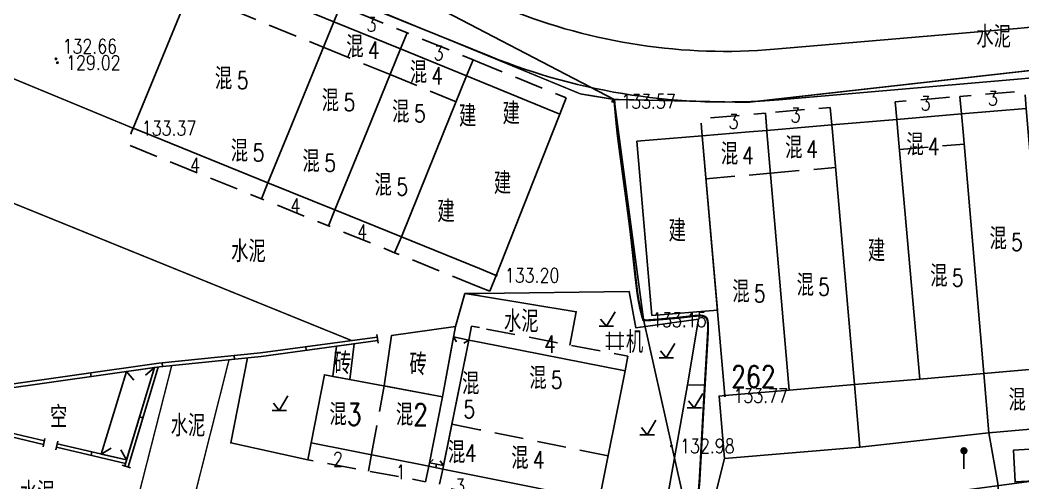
# Model space of a CAD drawing. Extents: x 529262 to 576451, y 2694391 to 2717535.
# Drawn here: x 566833.2 to 566902.6, y 2711478.3 to 2711510.3 of the extents above; entities that cross this region are included whole.
import ezdxf
from ezdxf.enums import TextEntityAlignment as Align
from ezdxf.xclip import XClip

# ---------------------------------------------------------------- set-up
doc = ezdxf.new("R2010")
doc.units = 0
doc.header["$XCLIPFRAME"] = 0
doc.linetypes.add('X3', pattern=[5, 4, -1])
doc.linetypes.add('X5', pattern=[3, 2, -1])
for name, color, linetype in [('DLDW', 8, 'Continuous'), ('DLSS', 4, 'Continuous'), ('DMTZ', 8, 'Continuous'), ('GCD', 8, 'Continuous'), ('JMD', 8, 'Continuous'), ('PP-COM', 7, 'Continuous'), ('RD-中线', 40, 'Continuous'), ('RD-红线', 7, 'Continuous'), ('ZBTZ', 8, 'Continuous'), ('ZJ', 7, 'Continuous'), ('污水管径标注_W10-', 202, 'Continuous')]:
    doc.layers.add(name, color=color, linetype=linetype)
doc.layers.add('SXSS', color=5, linetype='Continuous', lineweight=0)
doc.styles.add('HZ', font='rs.shx', dxfattribs={"width": 0.8, "bigfont": 'hztxt.shx'})
doc.linetypes.add('10422', pattern='A,0.75,[150,AAA.SHX,S=0.5,R=0,X=0,Y=0.5],1.5,[177,AAA.SHX,S=1,R=0,X=0,Y=0.4],0.75', length=3)
doc.linetypes.add('1161', pattern='A,0,[149,AAA.SHX,S=0.15,R=0,X=0,Y=0],-1.6', length=1.6)
doc.linetypes.add('445', pattern='A,8,-0.5,[147,AAA.SHX,S=1,R=0,X=0,Y=0],-1.5', length=10)

# ---------------------------------------------------------------- blocks, each defined once
blk = doc.blocks.new('A$C19FD0107')
at = {"layer": 'RD-中线', "color": 8, "linetype": 'Continuous'}
blk.add_lwpolyline([(-4411.942, 17192.673), (-4340.751, 17173.579, 0.131091), (-4335.596, 17173.572), (-4327.717, 17175.662, 0.075011), (-4324.979, 17176.849), (-4319.2, 17180.463, -0.126227), (-4314.464, 17181.968), (-4313.839, 17182.003), (-4307.808, 17182.068, -0.034203), (-4302.351, 17181.753), (-4287.225, 17179.835), (-4275.335, 17177.749, -0.052519), (-4267.278, 17175.445), (-4130.958, 17120.435, 0.117749), (-4112.582, 17117.674), (-4095.775, 17119.111, 0.026735), (-4088.367, 17120.146), (-4027.144, 17132.059)], format="xyb", dxfattribs=at)
at = {"layer": 'RD-红线', "color": 8, "linetype": 'Continuous'}
blk.add_lwpolyline([(-4383.277, 17181.361), (-4341.658, 17170.198, 0.131091), (-4334.698, 17170.189), (-4326.819, 17172.279, 0.075011), (-4323.124, 17173.881), (-4317.344, 17177.495, -0.126227), (-4314.266, 17178.474), (-4313.722, 17178.504), (-4307.771, 17178.568, -0.034203), (-4302.791, 17178.28), (-4287.747, 17176.374), (-4275.939, 17174.302, -0.052519), (-4268.588, 17172.199), (-4132.268, 17117.189, 0.117749), (-4112.284, 17114.187), (-4095.477, 17115.624, 0.026735), (-4087.698, 17116.71), (-4045.714, 17124.88), (-4044.943, 17125.03)], format="xyb", dxfattribs=at)
blk = doc.blocks.new('gc123')
at = {"color": 8}
for p, q in [((0, 0), (1.2, 2)), ((-1, 0), (1, 0)), ((0, 0), (-0.8, 1))]:
    blk.add_line(p, q, dxfattribs=at)
blk = doc.blocks.new('gc146')
for p, q in [((-1.25, 0.75), (1.25, 0.75)), ((-0.75, -1.25), (-0.75, 1.25)), ((0.75, -1.25), (0.75, 1.25)), ((-1.25, -0.75), (1.25, -0.75))]:
    blk.add_line(p, q)
blk = doc.blocks.new('gc165')
at = {"color": 8}
blk.add_line((0, 0), (0, 2), dxfattribs=at)
at = {"color": 8, "const_width": 0.5}
blk.add_lwpolyline([(-0.25, 2.5, 1), (0.25, 2.5, 1)], format="xyb", close=True, dxfattribs=at)
blk = doc.blocks.new('GC200')
at = {"linetype": 'Continuous', "const_width": 0.2, "flags": 128}
blk.add_lwpolyline([(-0.1, 0, 1), (0.1, 0, 1)], format="xyb", close=True, dxfattribs=at)

msp = doc.modelspace()

# ---------------------------------------------------------------- linework, layer by layer
at = {"layer": 'DLDW', "color": 252, "linetype": 'Continuous', "flags": 128}
msp.add_lwpolyline([(566904.592, 2711480.719), (566904.699, 2711478.518), (566902.064, 2711478.376), (566901.957, 2711480.577)], close=True, dxfattribs=at)
at = {"layer": 'DLSS', "linetype": 'Continuous', "const_width": 0.1, "flags": 128}
for points in [[(566864.998, 2711508.067), (566834.148, 2711520.749)], [(566864.998, 2711508.067), (566834.148, 2711520.749)], [(566828.095, 2711508.169), (566841.036, 2711502.82)], [(566828.095, 2711508.169), (566841.036, 2711502.82)], [(566906.841, 2711507.229), (566883.544, 2711504.606), (566874.328, 2711504.808), (566871.994, 2711505.191), (566864.998, 2711508.067)], [(566906.841, 2711507.229), (566883.544, 2711504.606), (566874.328, 2711504.808), (566871.994, 2711505.191), (566864.998, 2711508.067)], [(566847.673, 2711486.82), (566843.236, 2711469.252)]]:
    msp.add_lwpolyline(points, dxfattribs=at)
at = {"layer": 'DLSS', "linetype": 'X3', "const_width": 0.15}
msp.add_lwpolyline([(566874.539, 2711502.568, -0.002003), (566874.521, 2711502.739, -0.002787), (566874.328, 2711504.808)], format="xyb", dxfattribs=at)
msp.add_lwpolyline([(566874.539, 2711502.568, -0.002003), (566874.521, 2711502.739, -0.002787), (566874.328, 2711504.808)], format="xyb", dxfattribs=at)
at = {"layer": 'DLSS', "linetype": 'X3', "const_width": 0.15, "flags": 128}
msp.add_lwpolyline([(566879.066, 2711473.727, 0.022472), (566879.993, 2711476.855, 0.046924), (566880.227, 2711478.403, 0.000461), (566880.413, 2711481.797, -0.000836), (566880.517, 2711483.666, -0.000613), (566880.683, 2711486.504, 0.000815), (566880.807, 2711488.64, 0.023728), (566880.813, 2711489.28, 0.049866), (566880.771, 2711489.582, 0.214006), (566880.612, 2711489.787, 0.136654), (566880.227, 2711489.872, 0.017362), (566879.68, 2711489.824, -0.0077), (566878.449, 2711489.691, -0.004568), (566876.706, 2711489.546, -0.037052), (566876.49, 2711489.546, -0.314356), (566876.287, 2711489.711, -0.039377), (566875.909, 2711491.582, -0.004277), (566875.588, 2711494.426, 0.006355), (566875.364, 2711496.339, 0.001508), (566875.086, 2711498.437, -0.000878), (566874.602, 2711502.039, -0.006221), (566874.539, 2711502.568, -0.002787)], format="xyb", dxfattribs=at)
msp.add_lwpolyline([(566879.066, 2711473.727, 0.022472), (566879.993, 2711476.855, 0.046924), (566880.227, 2711478.403, 0.000461), (566880.413, 2711481.797, -0.000836), (566880.517, 2711483.666, -0.000613), (566880.683, 2711486.504, 0.000815), (566880.807, 2711488.64, 0.023728), (566880.813, 2711489.28, 0.049866), (566880.771, 2711489.582, 0.214006), (566880.612, 2711489.787, 0.136654), (566880.227, 2711489.872, 0.017362), (566879.68, 2711489.824, -0.0077), (566878.449, 2711489.691, -0.004568), (566876.706, 2711489.546, -0.037052), (566876.49, 2711489.546, -0.314356), (566876.287, 2711489.711, -0.039377), (566875.909, 2711491.582, -0.004277), (566875.588, 2711494.426, 0.006355), (566875.364, 2711496.339, 0.001508), (566875.086, 2711498.437, -0.000878), (566874.602, 2711502.039, -0.006221), (566874.539, 2711502.568, -0.002787)], format="xyb", dxfattribs=at)
at = {"layer": 'DLSS', "linetype": 'Continuous', "const_width": 0.1, "flags": 128}
for points, elevation in [([(566856.15, 2711488.146), (566823.142, 2711501.529)], 133.235), ([(566856.15, 2711488.146), (566823.142, 2711501.529)], 133.235), ([(566843.706, 2711486.413), (566839.955, 2711471.715)], 134.096)]:
    msp.add_lwpolyline(points, dxfattribs=dict(at, elevation=elevation))
at = {"layer": 'DMTZ', "linetype": '10422', "flags": 128}
for points in [[(566879.388, 2711485.081), (566877.603, 2711475.003), (566873.058, 2711475.903)], [(566900.254, 2711481.773), (566900.879, 2711478.262), (566901.48, 2711468.376), (566901.48, 2711468.376)]]:
    msp.add_lwpolyline(points, dxfattribs=at)
at = {"layer": 'DMTZ', "linetype": '10422', "elevation": 135.392, "flags": 128}
msp.add_lwpolyline([(566890.943, 2711485.114), (566891.322, 2711480.768), (566881.956, 2711479.982), (566881.579, 2711484.306), (566881.978, 2711484.34)], dxfattribs=at)
at = {"layer": 'JMD', "linetype": 'Continuous'}
for p, q in [((566857.91, 2711488.56), (566857.991, 2711487.966)), ((566863.212, 2711488.39, -9858.769), (566863.422, 2711488.058)), ((566864.265, 2711488.176), (566863.931, 2711487.955)), ((566852.979, 2711487.718), (566853.012, 2711487.47)), ((566848.017, 2711487.107), (566848.042, 2711486.858)), ((566842.506, 2711486.276), (566841.899, 2711485.756)), ((566843.043, 2711486.596), (566843.068, 2711486.347)), ((566838.091, 2711485.905), (566838.126, 2711485.657)), ((566840.574, 2711486.003), (566841.094, 2711485.395)), ((566841.718, 2711482.805), (566841.479, 2711482.878)), ((566834.801, 2711480.8), (566834.937, 2711481.384)), ((566835.688, 2711480.593), (566835.824, 2711481.178)), ((566838.833, 2711480.297), (566839.526, 2711480.697)), ((566840.577, 2711479.891), (566840.176, 2711480.584)), ((566838.124, 2711480.206), (566838.18, 2711480.449)), ((566861.537, 2711479.697), (566861.802, 2711479.932)), ((566862.506, 2711479.502), (566862.285, 2711479.835)), ((566840.859, 2711479.356), (566840.284, 2711479.53)), ((566861.973, 2711479.355), (566862.022, 2711479.6))]:
    msp.add_line(p, q, dxfattribs=at)
at = {"layer": 'JMD', "linetype": 'X5', "flags": 128}
for points, elevation in [([(566854.922, 2711510.184), (566855.379, 2711511.302), (566846.084, 2711515.102), (566845.633, 2711513.983)], 133.815), ([(566854.922, 2711510.184), (566855.379, 2711511.302), (566846.084, 2711515.102), (566845.633, 2711513.983)], 133.815), ([(566844.907, 2711512.221), (566854.197, 2711508.415)], 133.212), ([(566844.907, 2711512.221), (566854.197, 2711508.415)], 133.212), ([(566859.539, 2711508.296), (566859.996, 2711509.414), (566855.379, 2711511.302), (566854.922, 2711510.184)], 133.815), ([(566859.539, 2711508.296), (566859.996, 2711509.414), (566855.379, 2711511.302), (566854.922, 2711510.184)], 133.815), ([(566864.101, 2711506.431), (566864.558, 2711507.548), (566859.996, 2711509.414), (566859.539, 2711508.296)], 133.815), ([(566864.101, 2711506.431), (566864.558, 2711507.548), (566859.996, 2711509.414), (566859.539, 2711508.296)], 133.815), ([(566854.197, 2711508.415), (566858.815, 2711506.524)], 133.212), ([(566854.197, 2711508.415), (566858.815, 2711506.524)], 133.212), ([(566864.998, 2711507.368), (566864.558, 2711507.548), (566864.101, 2711506.431)], 133.815), ([(566864.998, 2711507.368), (566864.558, 2711507.548), (566864.101, 2711506.431)], 133.815), ([(566870.557, 2711503.791), (566871, 2711504.914), (566864.998, 2711507.368)], 133.815), ([(566870.557, 2711503.791), (566871, 2711504.914), (566864.998, 2711507.368)], 133.815), ([(566858.815, 2711506.524), (566863.383, 2711504.653)], 133.212), ([(566858.815, 2711506.524), (566863.383, 2711504.653)], 133.212), ([(566893.875, 2711503.417), (566893.767, 2711504.636), (566898.253, 2711505.022), (566898.358, 2711503.803)], 135.803), ([(566893.875, 2711503.417), (566893.767, 2711504.636), (566898.253, 2711505.022), (566898.358, 2711503.803)], 135.803), ([(566898.358, 2711503.803), (566898.253, 2711505.022), (566902.737, 2711505.408), (566902.842, 2711504.189)], 135.392), ([(566898.358, 2711503.803), (566898.253, 2711505.022), (566902.737, 2711505.408), (566902.842, 2711504.189)], 135.392), ([(566889.378, 2711503.061), (566889.273, 2711504.262), (566884.784, 2711503.862), (566884.888, 2711502.673)], 134.574), ([(566889.378, 2711503.061), (566889.273, 2711504.262), (566884.784, 2711503.862), (566884.888, 2711502.673)], 134.574), ([(566884.888, 2711502.673), (566884.784, 2711503.862), (566880.309, 2711503.475), (566880.388, 2711502.568)], 134.574), ([(566884.888, 2711502.673), (566884.784, 2711503.862), (566880.309, 2711503.475), (566880.388, 2711502.568)], 134.574), ([(566840.935, 2711502.568), (566841.043, 2711502.83)], 133.201), ([(566840.935, 2711502.568), (566841.043, 2711502.83)], 133.201), ([(566850.362, 2711499.052), (566849.913, 2711497.944), (566840.585, 2711501.718), (566840.935, 2711502.568)], 133.201), ([(566850.362, 2711499.052), (566849.913, 2711497.944), (566840.585, 2711501.718), (566840.935, 2711502.568)], 133.201), ([(566880.388, 2711502.568), (566880.413, 2711502.287)], 134.574), ([(566880.388, 2711502.568), (566880.413, 2711502.287)], 134.574), ([(566885.143, 2711499.716), (566889.635, 2711500.108)], 149.066), ([(566885.143, 2711499.716), (566889.635, 2711500.108)], 149.066), ([(566880.671, 2711499.326), (566885.143, 2711499.716)], 149.066), ([(566854.995, 2711497.173), (566854.548, 2711496.069), (566849.913, 2711497.944), (566850.362, 2711499.052)], 133.201), ([(566859.609, 2711495.303), (566859.13, 2711494.215), (566854.548, 2711496.069), (566854.995, 2711497.173)], 133.201), ([(566864.998, 2711491.841), (566859.13, 2711494.215), (566859.609, 2711495.303)], 133.201), ([(566866.159, 2711492.647), (566865.724, 2711491.547), (566864.998, 2711491.841)], 133.201), ([(566857.534, 2711480.3), (566858.408, 2711485.009)], 133.016), ([(566864.998, 2711481.982), (566863.087, 2711482.369)], -9862.653), ([(566873.909, 2711480.175), (566864.998, 2711481.982)], -9862.653), ([(566857.534, 2711480.3), (566857.316, 2711479.123)], 133.016)]:
    msp.add_lwpolyline(points, dxfattribs=dict(at, elevation=elevation))
at = {"layer": 'JMD', "linetype": 'Continuous', "flags": 128}
for points, elevation in [([(566851.802, 2711502.568), (566854.922, 2711510.184), (566845.633, 2711513.983), (566841.043, 2711502.83), (566841.689, 2711502.568)], 133.212), ([(566851.802, 2711502.568), (566854.922, 2711510.184), (566845.633, 2711513.983), (566841.043, 2711502.83), (566841.689, 2711502.568)], 133.212), ([(566857.199, 2711502.568), (566859.539, 2711508.296), (566854.922, 2711510.184), (566851.802, 2711502.568)], 133.815), ([(566857.199, 2711502.568), (566859.539, 2711508.296), (566854.922, 2711510.184), (566851.802, 2711502.568)], 133.815), ([(566862.542, 2711502.568), (566864.101, 2711506.431), (566859.539, 2711508.296), (566857.199, 2711502.568)], 133.815), ([(566862.542, 2711502.568), (566864.101, 2711506.431), (566859.539, 2711508.296), (566857.199, 2711502.568)], 133.815), ([(566862.542, 2711502.568), (566864.101, 2711506.431), (566864.998, 2711506.064)], 133.815), ([(566862.542, 2711502.568), (566864.101, 2711506.431), (566864.998, 2711506.064)], 133.815), ([(566864.998, 2711506.064), (566870.557, 2711503.791), (566870.074, 2711502.568)], 133.815), ([(566864.998, 2711506.064), (566870.557, 2711503.791), (566870.074, 2711502.568)], 133.815), ([(566898.464, 2711502.568), (566898.358, 2711503.803), (566902.842, 2711504.189), (566902.981, 2711502.568)], 135.392), ([(566898.464, 2711502.568), (566898.358, 2711503.803), (566902.842, 2711504.189), (566902.981, 2711502.568)], 135.392), ([(566893.95, 2711502.568), (566893.875, 2711503.417), (566898.358, 2711503.803), (566898.464, 2711502.568)], 135.392), ([(566893.95, 2711502.568), (566893.875, 2711503.417), (566898.358, 2711503.803), (566898.464, 2711502.568)], 135.392), ([(566889.421, 2711502.568), (566889.378, 2711503.061), (566884.888, 2711502.673), (566884.897, 2711502.568)], 134.574), ([(566889.421, 2711502.568), (566889.378, 2711503.061), (566884.888, 2711502.673), (566884.897, 2711502.568)], 134.574), ([(566841.689, 2711502.568), (566850.362, 2711499.052), (566851.802, 2711502.568)], 133.212), ([(566841.689, 2711502.568), (566850.362, 2711499.052), (566851.802, 2711502.568)], 133.212), ([(566851.802, 2711502.568), (566850.362, 2711499.052), (566854.995, 2711497.173), (566857.199, 2711502.568)], 133.815), ([(566851.802, 2711502.568), (566850.362, 2711499.052), (566854.995, 2711497.173), (566857.199, 2711502.568)], 133.815), ([(566857.199, 2711502.568), (566854.995, 2711497.173), (566859.609, 2711495.303), (566862.542, 2711502.568)], 133.815), ([(566857.199, 2711502.568), (566854.995, 2711497.173), (566859.609, 2711495.303), (566862.542, 2711502.568)], 133.815), ([(566864.998, 2711493.118), (566859.609, 2711495.303), (566862.542, 2711502.568)], 133.815), ([(566864.998, 2711493.118), (566859.609, 2711495.303), (566862.542, 2711502.568)], 133.815), ([(566870.074, 2711502.568), (566866.159, 2711492.647), (566864.998, 2711493.118)], 133.815), ([(566870.074, 2711502.568), (566866.159, 2711492.647), (566864.998, 2711493.118)], 133.815), ([(566884.897, 2711502.568), (566886.437, 2711484.725), (566881.978, 2711484.34), (566880.413, 2711502.287), (566883.667, 2711502.568)], 134.35), ([(566884.897, 2711502.568), (566886.437, 2711484.725), (566881.978, 2711484.34), (566880.413, 2711502.287), (566883.667, 2711502.568)], 134.35), ([(566883.667, 2711502.568), (566884.888, 2711502.673), (566884.897, 2711502.568)], 134.35), ([(566883.667, 2711502.568), (566884.888, 2711502.673), (566884.897, 2711502.568)], 134.35), ([(566884.897, 2711502.568), (566886.437, 2711484.725), (566890.943, 2711485.114), (566889.421, 2711502.568)], 134.574), ([(566884.897, 2711502.568), (566886.437, 2711484.725), (566890.943, 2711485.114), (566889.421, 2711502.568)], 134.574), ([(566898.464, 2711502.568), (566899.901, 2711485.867), (566895.464, 2711485.485), (566893.95, 2711502.568)], 135.392), ([(566898.464, 2711502.568), (566899.901, 2711485.867), (566895.464, 2711485.485), (566893.95, 2711502.568)], 135.392), ([(566902.981, 2711502.568), (566904.385, 2711486.253), (566899.901, 2711485.867), (566898.464, 2711502.568)], 135.392), ([(566902.981, 2711502.568), (566904.385, 2711486.253), (566899.901, 2711485.867), (566898.464, 2711502.568)], 135.392), ([(566864.998, 2711488.032), (566864.265, 2711488.176), (566862.457, 2711479.257), (566864.998, 2711478.75)], -9862.653), ([(566864.998, 2711478.75), (566873.296, 2711477.096), (566875.078, 2711486.044), (566864.998, 2711488.032)], -9862.653)]:
    msp.add_lwpolyline(points, dxfattribs=dict(at, elevation=elevation))
for points in [[(566893.95, 2711502.568), (566893.875, 2711503.417), (566889.378, 2711503.061), (566889.421, 2711502.568)], [(566893.95, 2711502.568), (566893.875, 2711503.417), (566889.378, 2711503.061), (566889.421, 2711502.568)], [(566889.421, 2711502.568), (566890.943, 2711485.114), (566895.464, 2711485.485), (566893.95, 2711502.568)], [(566889.421, 2711502.568), (566890.943, 2711485.114), (566895.464, 2711485.485), (566893.95, 2711502.568)], [(566828.483, 2711484.692), (566831.594, 2711484.987), (566842.82, 2711486.573), (566849.857, 2711487.296), (566857.934, 2711488.387)], [(566828.483, 2711484.692), (566831.594, 2711484.987), (566842.82, 2711486.573), (566849.857, 2711487.296), (566857.934, 2711488.387)], [(566828.646, 2711484.456), (566831.623, 2711484.739), (566842.85, 2711486.325), (566849.886, 2711487.048), (566857.967, 2711488.139)], [(566828.646, 2711484.456), (566831.623, 2711484.739), (566842.85, 2711486.325), (566849.886, 2711487.048), (566857.967, 2711488.139)], [(566840.452, 2711479.479), (566842.506, 2711486.276)], [(566840.691, 2711479.407), (566842.779, 2711486.315)], [(566830.878, 2711481.893), (566834.841, 2711480.97)], [(566830.952, 2711482.132), (566834.898, 2711481.214)], [(566835.727, 2711480.764), (566840.504, 2711479.651)], [(566835.784, 2711481.007), (566840.577, 2711479.891)], [(566861.489, 2711479.452), (566862.457, 2711479.257)], [(566861.537, 2711479.697), (566862.506, 2711479.502)]]:
    msp.add_lwpolyline(points, dxfattribs=at)
for points, elevation in [([(566880.413, 2711502.287), (566875.899, 2711501.916), (566876.932, 2711489.879), (566881.463, 2711490.248)], 134.35), ([(566880.413, 2711502.287), (566875.899, 2711501.916), (566876.932, 2711489.879), (566881.463, 2711490.248)], 134.35), ([(566863.348, 2711489.114), (566858.913, 2711488.486), (566858.408, 2711485.009), (566862.436, 2711484.261)], -9858.769), ([(566899.901, 2711485.867), (566900.254, 2711481.773), (566904.709, 2711482.156), (566904.357, 2711486.25)], 135.392)]:
    msp.add_lwpolyline(points, close=True, dxfattribs=dict(at, elevation=elevation))
at = {"layer": 'JMD', "linetype": 'X5', "flags": 128}
for points in [[(566894.059, 2711501.34), (566898.537, 2711501.725)], [(566894.059, 2711501.34), (566898.537, 2711501.725)], [(566864.998, 2711489.037), (566864.46, 2711489.141), (566864.265, 2711488.176)], [(566875.078, 2711486.044), (566875.279, 2711487.055), (566864.998, 2711489.037)], [(566861.489, 2711479.452), (566861.279, 2711478.387), (566853.118, 2711479.901), (566853.35, 2711481.076)], [(566864.998, 2711477.51), (566862.215, 2711478.065), (566862.457, 2711479.257)]]:
    msp.add_lwpolyline(points, dxfattribs=at)
at = {"layer": 'JMD', "linetype": '445', "elevation": -9858.769, "flags": 128}
for points in [[(566863.348, 2711489.114), (566863.994, 2711491.393), (566864.998, 2711491.406)], [(566864.998, 2711491.406), (566875.359, 2711491.539), (566875.822, 2711489.029), (566880.157, 2711489.633), (566879.388, 2711485.081), (566879.388, 2711485.081)]]:
    msp.add_lwpolyline(points, dxfattribs=at)
at = {"layer": 'JMD', "linetype": 'Continuous', "flags": 128}
for points in [[(566864.265, 2711488.176), (566863.212, 2711488.39), (566862.436, 2711484.261), (566861.537, 2711479.697), (566862.506, 2711479.502)], [(566856.024, 2711485.452), (566856.342, 2711487.92), (566855.113, 2711487.754), (566854.845, 2711485.67)], [(566840.577, 2711479.891), (566838.833, 2711480.297), (566840.574, 2711486.003), (566842.506, 2711486.276)], [(566862.436, 2711484.261), (566854.275, 2711485.776), (566853.35, 2711481.076), (566861.489, 2711479.452)]]:
    msp.add_lwpolyline(points, close=True, dxfattribs=at)
at = {"layer": 'ZBTZ', "linetype": '1161', "elevation": -9858.769, "flags": 128}
for points in [[(566863.994, 2711491.393), (566864.998, 2711491.229)], [(566864.998, 2711491.229), (566871.695, 2711490.135), (566871.251, 2711487.832)]]:
    msp.add_lwpolyline(points, dxfattribs=at)
at = {"layer": 'ZBTZ', "linetype": '1161', "flags": 128}
for points in [[(566848.94, 2711486.951), (566847.797, 2711481.064), (566853.118, 2711479.901)], [(566879.388, 2711485.081), (566880.576, 2711485.052)], [(566891.322, 2711480.768), (566900.431, 2711481.788)], [(566881.956, 2711479.982), (566880.264, 2711473.277)]]:
    msp.add_lwpolyline(points, dxfattribs=at)
at = {"layer": '污水管径标注_W10-'}
msp.add_lwpolyline([(566824.604, 2711652.497), (566820.171, 2711642.734), (566814.679, 2711630.635), (566814.385, 2711623.929), (566813.735, 2711609.089), (566814.467, 2711603.995), (566817.313, 2711584.199), (566820.159, 2711564.402), (566820.963, 2711558.804), (566824.408, 2711552.309), (566839.639, 2711545.385), (566833.872, 2711525.903), (566842.689, 2711521.306), (566860.422, 2711512.059), (566874.328, 2711504.808), (566876.363, 2711489.597), (566878.321, 2711480.842), (566879.565, 2711475.281), (566893.742, 2711477.165), (566903.381, 2711478.447)], dxfattribs=at)

# ---------------------------------------------------------------- block references
at = {"layer": 'GCD', "color": 3, "linetype": 'Continuous'}
ref = msp.add_blockref('GC200', (566835.694, 2711507.616, 132.662), dxfattribs=dict(at, xscale=0.5, yscale=0.5, zscale=0.5))
ref.add_attrib('height', '132.66', dxfattribs={"linetype": 'Continuous', "height": 1, "style": 'HZ', "width": 0.8}).set_placement((566836.154, 2711508.481, 132.662), align=Align.MIDDLE_LEFT)
ref = msp.add_blockref('GC200', (566835.797, 2711507.347, 129.02), dxfattribs=dict(at, xscale=0.5, yscale=0.5, zscale=0.5))
ref.add_attrib('height', '129.02', dxfattribs={"linetype": 'Continuous', "height": 1, "style": 'HZ', "width": 0.8}).set_placement((566836.397, 2711507.347, 129.02), align=Align.MIDDLE_LEFT)
at = {"layer": 'GCD', "linetype": 'Continuous'}
ref = msp.add_blockref('GC200', (566874.216, 2711504.679, 133.57), dxfattribs=dict(at, xscale=0.5, yscale=0.5, zscale=0.5))
ref.add_attrib('height', '133.57', dxfattribs={"linetype": 'Continuous', "height": 1, "style": 'HZ', "width": 0.8}).set_placement((566874.816, 2711504.679, 133.57), align=Align.MIDDLE_LEFT)
ref = msp.add_blockref('GC200', (566841.039, 2711502.825, 133.369), dxfattribs=dict(at, xscale=0.5, yscale=0.5))
ref.add_attrib('height', '133.37', dxfattribs={"linetype": 'Continuous', "height": 1, "style": 'HZ', "width": 0.8}).set_placement((566841.639, 2711502.825, 133.369), align=Align.MIDDLE_LEFT)
ref = msp.add_blockref('GC200', (566866.159, 2711492.647, 133.201), dxfattribs=dict(at, xscale=0.5, yscale=0.5))
ref.add_attrib('height', '133.20', dxfattribs={"linetype": 'Continuous', "height": 1, "style": 'HZ', "width": 0.8}).set_placement((566866.759, 2711492.647, 133.201), align=Align.MIDDLE_LEFT)
ref = msp.add_blockref('GC200', (566876.349, 2711489.578, 133.15), dxfattribs=dict(at, xscale=0.5, yscale=0.5, zscale=0.5))
ref.add_attrib('height', '133.15', dxfattribs={"linetype": 'Continuous', "height": 1, "style": 'HZ', "width": 0.8}).set_placement((566876.949, 2711489.578, 133.15), align=Align.MIDDLE_LEFT)
ref = msp.add_blockref('GC200', (566881.978, 2711484.34, 133.771), dxfattribs=dict(at, xscale=0.5, yscale=0.5))
ref.add_attrib('height', '133.77', dxfattribs={"linetype": 'Continuous', "height": 1, "style": 'HZ', "width": 0.8}).set_placement((566882.578, 2711484.34, 133.771), align=Align.MIDDLE_LEFT)
ref = msp.add_blockref('GC200', (566878.286, 2711480.859, 132.98), dxfattribs=dict(at, xscale=0.5, yscale=0.5, zscale=0.5))
ref.add_attrib('height', '132.98', dxfattribs={"linetype": 'Continuous', "height": 1, "style": 'HZ', "width": 0.8}).set_placement((566878.886, 2711480.859, 132.98), align=Align.MIDDLE_LEFT)
at = {"layer": 'PP-COM'}
ref = msp.add_blockref('A$C19FD0107', (570997.993, 2694390.603), dxfattribs=at)
XClip(ref).set_block_clipping_path([(-9366.4383134884, 14428.6043910822), (-3328.4480743363, 17452.7484863754)])
at = {"layer": 'SXSS', "color": 8, "linetype": 'Continuous', "xscale": 0.5, "yscale": 0.5, "zscale": 0.5}
msp.add_blockref('gc146', (566874.365, 2711488.125, -9862.653), dxfattribs=at)
at = {"layer": 'ZBTZ', "linetype": 'Continuous', "xscale": 0.5, "yscale": 0.5, "zscale": 0.5}
for name, p in [('gc123', (566873.788, 2711489.132)), ('gc123', (566877.928, 2711486.944)), ('gc123', (566851.147, 2711483.319)), ('gc123', (566879.865, 2711483.487)), ('gc123', (566876.604, 2711481.631)), ('gc165', (566898.528, 2711479.277))]:
    msp.add_blockref(name, p, dxfattribs=at)

# ---------------------------------------------------------------- texts
at = {"layer": 'JMD', "linetype": 'Continuous', "style": 'HZ', "width": 0.8}
for s, p in [('混', (566856.983, 2711508.455)), ('混', (566856.983, 2711508.455)), ('混', (566847.892, 2711506.249)), ('混', (566847.892, 2711506.249)), ('混', (566861.381, 2711506.68)), ('混', (566861.381, 2711506.68)), ('混', (566855.282, 2711504.731)), ('混', (566855.282, 2711504.731)), ('混', (566860.154, 2711503.952)), ('混', (566860.154, 2711503.952)), ('混', (566848.99, 2711501.253)), ('混', (566848.99, 2711501.253)), ('混', (566887.353, 2711501.472)), ('混', (566887.353, 2711501.472)), ('混', (566895.746, 2711501.692)), ('混', (566895.746, 2711501.692)), ('混', (566853.948, 2711500.534)), ('混', (566853.948, 2711500.534)), ('混', (566882.906, 2711501.041)), ('混', (566882.906, 2711501.041)), ('混', (566858.938, 2711498.892)), ('混', (566901.497, 2711495.188)), ('混', (566897.394, 2711492.609)), ('混', (566883.699, 2711491.52)), ('混', (566888.15, 2711491.976)), ('砖', (566856.135, 2711486.564, -9993.802)), ('砖', (566861.358, 2711486.493, -9993.802)), ('混', (566869.651, 2711485.543)), ('混', (566902.812, 2711484.043)), ('混3', (566856.846, 2711483.033)), ('混', (566864.021, 2711480.414)), ('混', (566868.399, 2711480.02))]:
    msp.add_text(s, height=1.5, dxfattribs=at).set_placement(p, align=Align.MIDDLE_RIGHT)
for s, p in [('4', (566857.27, 2711508.214)), ('4', (566857.27, 2711508.214)), ('4', (566861.667, 2711506.439)), ('4', (566861.667, 2711506.439)), ('5', (566848.203, 2711506.136)), ('5', (566848.203, 2711506.136)), ('5', (566855.593, 2711504.618)), ('5', (566855.593, 2711504.618)), ('5', (566860.466, 2711503.839)), ('5', (566860.466, 2711503.839)), ('4', (566896.016, 2711501.551)), ('4', (566896.016, 2711501.551)), ('5', (566849.302, 2711501.14)), ('5', (566849.302, 2711501.14)), ('4', (566883.165, 2711500.935)), ('4', (566883.165, 2711500.935)), ('4', (566887.612, 2711501.366)), ('4', (566887.612, 2711501.366)), ('5', (566854.259, 2711500.421)), ('5', (566854.259, 2711500.421)), ('5', (566859.249, 2711498.779)), ('5', (566901.783, 2711494.948)), ('5', (566897.68, 2711492.486)), ('5', (566888.436, 2711491.853)), ('5', (566883.985, 2711491.397)), ('5', (566869.937, 2711485.42)), ('5', (566863.883, 2711483.39)), ('4', (566863.993, 2711480.37)), ('4', (566868.686, 2711479.897))]:
    msp.add_text(s, height=1.2, dxfattribs=at).set_placement(p, align=Align.MIDDLE_LEFT)
for s, p in [('建', (566864.184, 2711503.745)), ('建', (566864.184, 2711503.745)), ('建', (566867.201, 2711503.915)), ('建', (566867.201, 2711503.915)), ('建', (566866.598, 2711499.1)), ('建', (566862.69, 2711497.143)), ('建', (566878.691, 2711495.809)), ('建', (566892.481, 2711494.435)), ('混', (566864.394, 2711485.229)), ('混2', (566860.33, 2711483.075))]:
    msp.add_text(s, height=1.5, dxfattribs=at).set_placement(p, align=Align.MIDDLE)
at = {"layer": 'ZJ', "color": 8, "linetype": 'Continuous', "style": 'HZ', "width": 0.8}
for s, height, p in [('3', 1, (566857.186, 2711510.006)), ('3', 1, (566857.186, 2711510.006)), ('3', 1, (566861.835, 2711508.012)), ('3', 1, (566861.835, 2711508.012)), ('3', 1, (566895.536, 2711504.541)), ('3', 1, (566895.536, 2711504.541)), ('3', 1, (566900.189, 2711504.881)), ('3', 1, (566900.189, 2711504.881)), ('3', 1, (566886.537, 2711503.723)), ('3', 1, (566886.537, 2711503.723)), ('3', 1, (566882.241, 2711503.284)), ('3', 1, (566882.241, 2711503.284)), ('4', 1, (566844.978, 2711500.274)), ('4', 1, (566844.978, 2711500.274)), ('4', 1, (566851.927, 2711497.472)), ('4', 1, (566856.541, 2711495.655)), ('4', 1.2, (566869.464, 2711487.89)), ('2', 1, (566854.868, 2711479.938)), ('1', 1, (566859.212, 2711479.061)), ('3', 1, (566863.322, 2711478.082))]:
    msp.add_text(s, height=height, dxfattribs=at).set_placement(p, align=Align.MIDDLE_LEFT)
for s, p in [('水泥', (566900.579, 2711509.215)), ('水泥', (566900.579, 2711509.215)), ('水泥', (566849.016, 2711494.387)), ('水泥', (566867.896, 2711489.551)), ('机', (566875.734, 2711488.117)), ('262', (566883.958, 2711485.651)), ('空', (566835.878, 2711482.949)), ('水泥', (566844.83, 2711482.338)), ('水泥', (566834.402, 2711477.704))]:
    msp.add_text(s, height=1.5, dxfattribs=at).set_placement(p, align=Align.MIDDLE)

doc.saveas('drawing.dxf')
